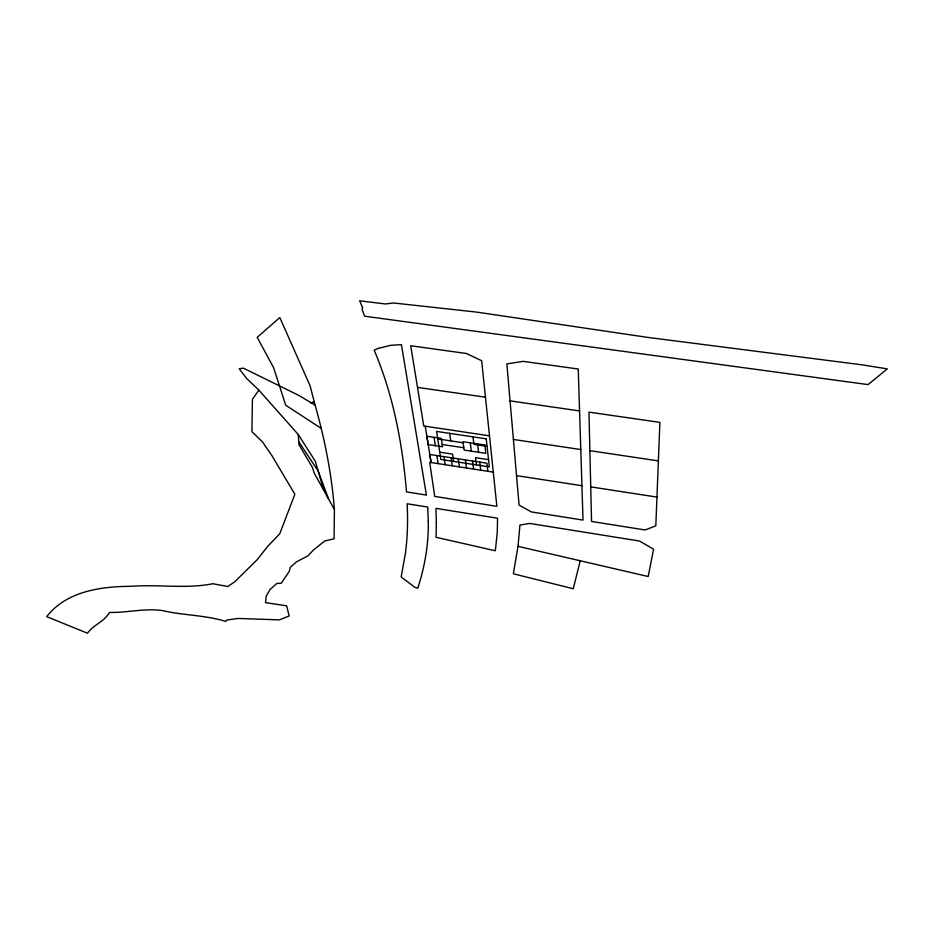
<?xml version="1.0" encoding="UTF-8"?>
<svg xmlns="http://www.w3.org/2000/svg" width="934" height="934" viewBox="0 0 934 934"><rect width="100%" height="100%" fill="white"/><g stroke="black" fill="none" stroke-linecap="round" stroke-linejoin="round"><path stroke-width="1.4" d="M334.43 509.579L334.068 538.755L324.705 541.019L313.322 550.103L308.057 555.788L296.498 561.848L290.357 567.23L289.201 571.445L281.332 583.166L276.814 583.47L270.124 589.436L266.272 596.067L265.49 602.605L286.691 605.839L289.131 615.985L279.359 619.861L237.972 618.448L226.612 620.059L225.83 621.437C205.188 615.016 183.333 615.459 162.271 610.544C144.642 608.069 127.094 612.867 109.535 612.435C104.071 621.857 93.447 624.741 87.481 633.205L46.7 616.662C66.524 591.082 101.105 586.447 131.355 586.307C158.628 584.217 185.843 589.062 212.964 583.727L227.768 586.517L234.632 581.894L257.294 559.583L267.556 546.53L279.78 533.699L294.864 494.238L271.992 455.745L262.559 442.004L251.923 431.671L252.413 399.25L258.881 390.143L246.763 378.597L239.174 368.743L243.424 368.159L298.693 395.339L315.085 405.123C324.775 439.284 331.687 474.145 334.43 509.579L314.373 473.375L312.4 467.385L299.008 444.689L298.25 434.508L258.881 390.143M656.964 497.098L659.894 422.378L588.957 412.127L591.561 521.452L645.149 529.963L655.808 525.83L656.964 497.098L590.743 486.883M518.02 546.343L519.934 525.048L529.671 523.437L639.521 541.031L653.566 549.215L648.184 576.523L518.02 546.343L513.361 573.803L573.254 588.735L580.224 560.774M310.427 402.787L314.268 401.912L315.085 405.123M485.458 397.219L481.675 360.711L466.393 353.484L410.703 345.732L417.51 387.377L485.458 397.219L496.865 506.333L434.73 496.409L429.687 462.33L493.269 472.125M510.057 400.873L519.082 505.107L531.271 511.902L583.026 520.098L578.239 369.012L523.168 361.365L506.87 363.898L510.057 400.873L579.57 410.925M589.868 450.655L658.365 460.906M489.498 435.816L423.767 425.997L417.51 387.377M513.408 439.459L580.796 449.546M437.719 438.922L463.159 442.763M487.058 446.37L473.947 444.386L473.024 436.867M442.191 444.491L463.813 447.771M439.739 452.184L452.593 454.146L453.62 461.408M488.54 459.633L475.569 457.648L476.445 464.91M516.537 475.628L581.964 485.715M320.922 428.204L285.722 405.216L273.569 367.611L257.189 337.361L279.815 317.548L310.041 385.66L314.268 401.912M298.25 434.508L315.342 461.349L323.771 490.327M298.798 441.782L318.155 470.993L328.523 498.908M425.215 426.208L431.099 462.54L429.792 454.461L486.929 463.206L487.852 471.285M434.053 437.346L435.349 445.693M436.89 455.547L438.151 463.626M444 456.633L445.203 464.712M451.122 457.718L452.278 465.809M449.651 433.364L450.713 440.883M458.255 458.816L459.365 466.895M465.401 459.913L466.463 467.992M470.292 442.809L471.331 451.157M472.569 461.011L473.585 469.09M477.578 443.907L478.57 452.254M479.749 462.108L480.706 470.187M428.262 521.23C428.753 543.938 424.795 566.599 417.802 588.163L414.894 587.346L401.176 576.967L405.391 553.547A1346.595 509.322 31.1 0 0 407.481 512.953L407.189 503.765L427.725 507.045L428.262 521.23M436.341 522.608L436.073 537.295L495.359 550.768L497.285 531.96L497.553 518.207L435.956 508.365L436.341 522.608M362.555 307.519L362.123 309.528L364.599 316.194L868.071 384.61L887.3 368.872L861.533 364.762L647.671 337.396L476.714 312.108L393.669 302.99L385.403 303.97L359.648 300.795L362.555 307.519M378.27 348.394L374.172 350.133C393.261 395.117 402.461 443.405 406.5 491.903L426.418 495.09L401.422 344.658L390.529 345.323L378.27 348.394M486.229 438.852L436.575 431.403L440.848 459.446L489.346 466.895L486.229 438.852M441.28 438.431L426.85 436.26L428.204 444.607L442.518 446.779L441.28 438.431M484.874 445.016L463.019 441.712L464.116 450.06L485.82 453.352L484.874 445.016"/></g></svg>
